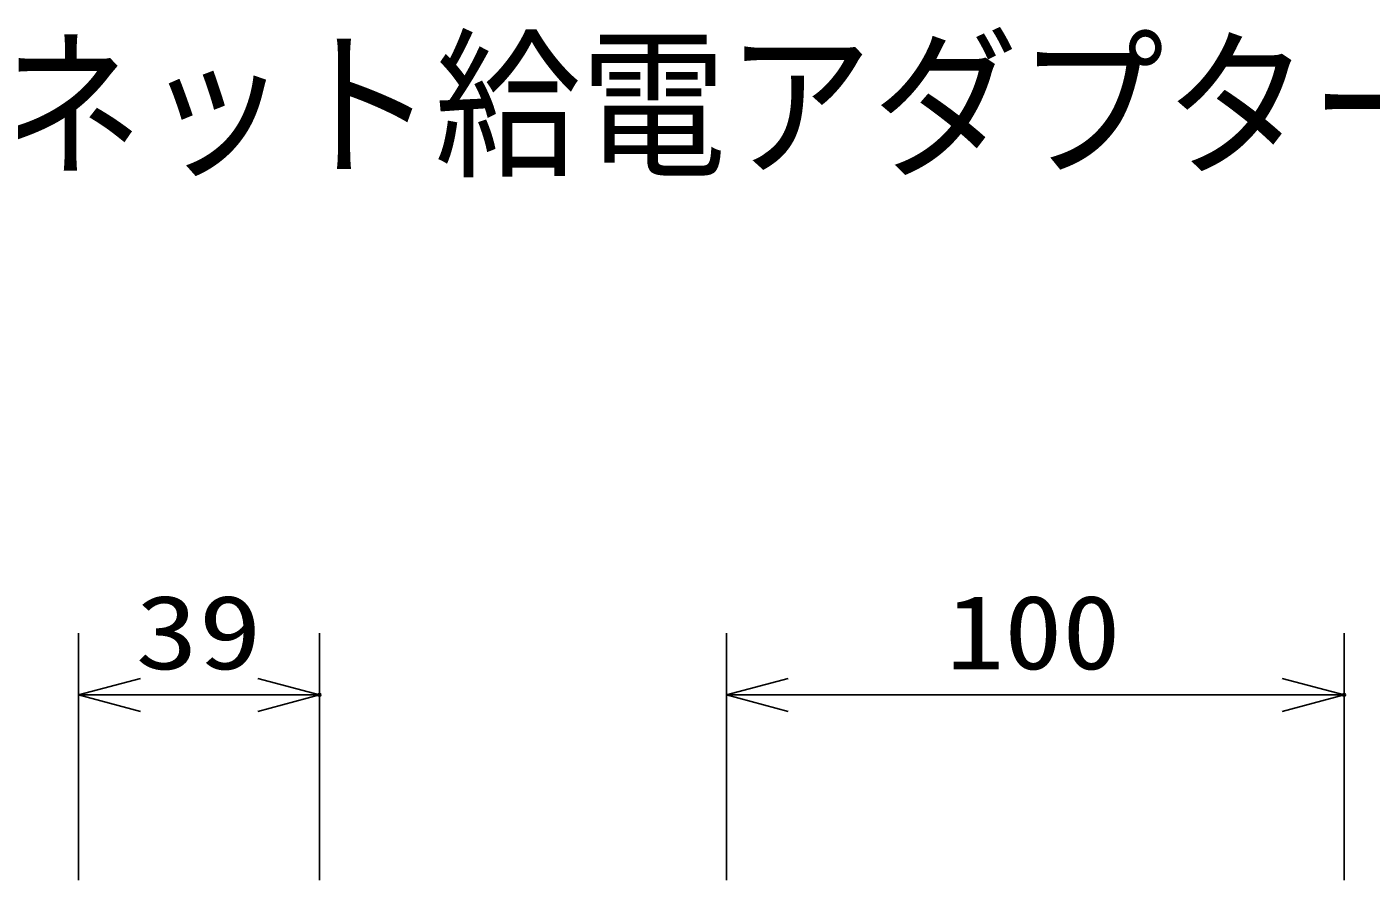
# Model space of a CAD drawing. Units: millimetres, scale not verified. Extents: x -62 to 63, y -57 to 58.
# Drawn here: x -20.35 to 23.19, y 30.07 to 57.71 of the extents above; entities that cross this region are included whole.
import ezdxf
from ezdxf.enums import TextEntityAlignment as Align

# ---------------------------------------------------------------- set-up
doc = ezdxf.new("R2010")
doc.units = ezdxf.units.MM
doc.header["$LTSCALE"] = 0.191673
doc.header["$PDMODE"] = 32
doc.header["$PDSIZE"] = 0.0958
for name, color, linetype in [('0-0_MOJI1', 2, 'Continuous'), ('0-2_GAIKEI', 1, 'Continuous'), ('0-3_WAKU', 3, 'Continuous'), ('0-4_DEFPOINTS', 7, 'Continuous')]:
    doc.layers.add(name, color=color, linetype=linetype)
doc.styles.add('ＭＳ ゴシック', font='')
doc.styles.get('ＭＳ ゴシック').set_extended_font_data('MS Gothic')

# ---------------------------------------------------------------- blocks, each defined once
blk = doc.blocks.new('_OPEN30')
at = {"layer": '0-3_WAKU', "color": 7}
blk.add_line((0, 0), (-1, 0), dxfattribs=at)
blk.add_lwpolyline([(-1, 0.26795), (0, 0), (-1, -0.26795)], dxfattribs=at)

msp = doc.modelspace()

# ---------------------------------------------------------------- linework, layer by layer
at = {"layer": '0-2_GAIKEI', "color": 3}
for p, q in [((2.3138, 30.0659), (2.3138, 38.0659)), ((22.3137, 30.0659), (22.3137, 38.0659)), ((4.3138, 36.0659), (20.3137, 36.0659))]:
    msp.add_line(p, q, dxfattribs=at)
at = {"layer": '0-3_WAKU'}
for p, q in [((-18.669, 30.0659), (-18.669, 38.0659)), ((-10.869, 30.0659), (-10.869, 38.0659)), ((-16.669, 36.0659), (-12.869, 36.0659))]:
    msp.add_line(p, q, dxfattribs=at)
at = {"layer": '0-3_WAKU', "color": 7}
msp.add_point((22.3137, 36.0659), dxfattribs=at)
at = {"layer": '0-4_DEFPOINTS'}
msp.add_point((-10.869, 36.0659), dxfattribs=at)

# ---------------------------------------------------------------- block references
at = {"layer": '0-2_GAIKEI', "xscale": 2, "yscale": 2, "rotation": 180}
msp.add_blockref('_OPEN30', (2.3138, 36.0659), dxfattribs=at)
at = {"layer": '0-2_GAIKEI', "xscale": 2, "yscale": 2}
msp.add_blockref('_OPEN30', (22.3137, 36.0659), dxfattribs=at)
at = {"layer": '0-3_WAKU', "xscale": 2, "yscale": 2, "rotation": 180}
msp.add_blockref('_OPEN30', (-18.669, 36.0659), dxfattribs=at)
at = {"layer": '0-3_WAKU', "xscale": 2, "yscale": 2}
msp.add_blockref('_OPEN30', (-10.869, 36.0659), dxfattribs=at)

# ---------------------------------------------------------------- texts
at = {"layer": '0-0_MOJI1', "style": 'ＭＳ ゴシック', "width": 0.9}
msp.add_text('イーサネット給電アダプターセット', height=3.849, dxfattribs=at).set_placement((-35.4908, 52.1122), align=Align.BOTTOM_LEFT)
at = {"layer": '0-2_GAIKEI', "color": 3, "style": 'ＭＳ ゴシック', "width": 1.15}
msp.add_text('100', height=2.406, dxfattribs=at).set_placement((9.4266, 36.1755), align=Align.BOTTOM_LEFT)
at = {"layer": '0-3_WAKU', "style": 'ＭＳ ゴシック', "width": 1.25}
msp.add_text('39', height=2.406, dxfattribs=at).set_placement((-16.8359, 36.1755), align=Align.BOTTOM_LEFT)

doc.saveas('drawing.dxf')
